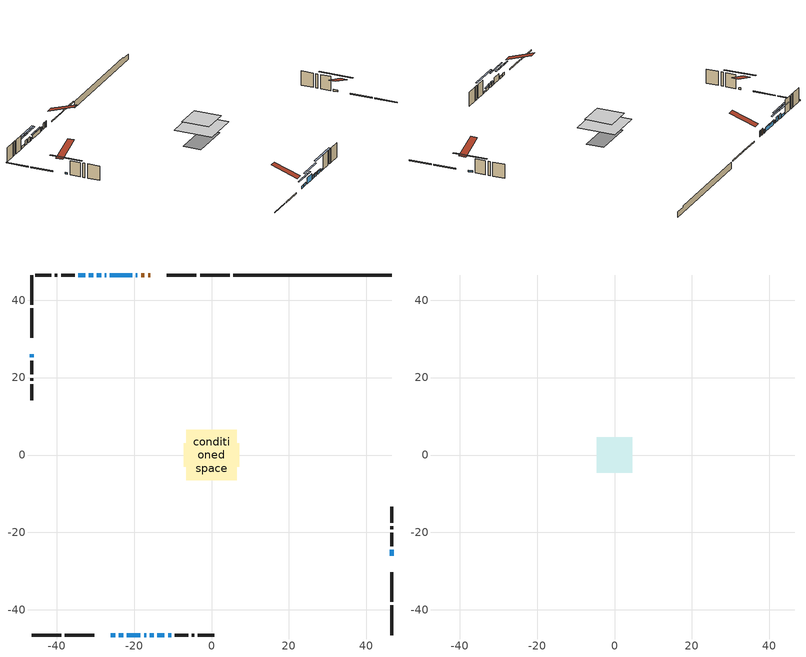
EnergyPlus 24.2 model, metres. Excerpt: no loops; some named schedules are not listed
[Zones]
conditioned space
 floor adiabatic (AdiabaticFloorConstruction): -6.51,-6.51 -6.51,6.51 6.51,6.51 6.51,-6.51 z2.75
 floor foundation (Slab1 construction): -7.22,-2.99 -7.22,2.99 7.22,2.99 7.22,-2.99 z-1.98
 wall outside (RimJoist1 construction): 4.71,46.49 -2.95,46.49 / -46.49,-46.49 -38.83,-46.49 / -46.49,46.49 -46.49,38.83 / 46.49,-46.49 46.49,-38.83 z0.31:0.61
 wall outside (RimJoist2 construction): -3.87,46.49 -11.53,46.49 / -37.9,-46.49 -30.24,-46.49 / -46.49,37.9 -46.49,30.24 / 46.49,-37.9 46.49,-30.24 z0.31:0.61
 wall outside (AdiabaticWallConstruction 1): -15.77,46.49 -16.4,46.49 / -17.33,46.49 -18.19,46.49 z0.31:2.34
 wall outside (AdiabaticWallConstruction): -19.12,46.49 -19.52,46.49 z0.31:1.53; -26,-46.49 -24.88,-46.49 / -23.95,-46.49 -22.84,-46.49 / -13.97,-46.49 -12.14,-46.49 z0.31:1.23; -21.91,-46.49 -18.35,-46.49 z0.31:2.39; -20.45,46.49 -26.25,46.49 z0.31:1.63; -27.17,46.49 -27.59,46.49 z0.31:1.2; -17.43,-46.49 -16.89,-46.49 / -15.96,-46.49 -14.9,-46.49 z0.31:1.38; 46.49,-26 46.49,-24.47 / -11.21,-46.49 -10.45,-46.49 / -46.49,26 -46.49,25.23 z0.31:0.87; -28.51,46.49 -29.63,46.49 / -30.56,46.49 -31.67,46.49 z0.31:1.94; -32.6,46.49 -34.43,46.49 z0.31:1.07
 wall outside (Wall1 construction): -35.36,46.49 -38.86,46.49 / -9.52,-46.49 -6.02,-46.49 / -46.49,24.31 -46.49,20.81 / 46.49,-23.54 46.49,-20.04 z0.31:5.19
 wall outside (Wall2 construction): -39.79,46.49 -40.46,46.49 / -5.09,-46.49 -4.42,-46.49 / -46.49,19.88 -46.49,19.2 / 46.49,-19.11 46.49,-18.44 z0.31:5.19
 wall outside (Wall3 construction): -41.39,46.49 -45.56,46.49 / -3.49,-46.49 0.68,-46.49 / -46.49,18.27 -46.49,14.11 / 46.49,-17.51 46.49,-13.35 z0.31:5.19
 wall foundation (FoundationWall1 construction): 5.64,46.49,-1.98 5.64,46.49,0.31 42.4,46.49,0.31 42.4,46.49,-0.11 46.49,46.49,-0.11 46.49,46.49,-1.98
 window (WindowConstruction 11): -19.12,46.49 -19.52,46.49 z0.31:1.53
 window (WindowConstruction 4): -26,-46.49 -24.88,-46.49 z0.31:1.22
 window (WindowConstruction 5): -23.95,-46.49 -22.84,-46.49 z0.31:1.22
 window (WindowConstruction 6): -21.91,-46.49 -18.35,-46.49 z0.31:2.39
 window (WindowConstruction 7): -20.45,46.49 -26.25,46.49 z0.31:1.63
 window (WindowConstruction): -27.18,46.49 -27.58,46.49 z0.31:1.2
 window (WindowConstruction 8): -17.43,-46.49 -16.89,-46.49 z0.31:1.38
 window (WindowConstruction 9): -15.96,-46.49 -14.9,-46.49 z0.31:1.38
 window (WindowConstruction 10): -13.97,-46.49 -12.14,-46.49 z0.31:1.22
 window (WindowConstruction 12): 46.49,-26 46.49,-24.47 z0.31:0.87
 window (WindowConstruction 13): -11.21,-46.49 -10.45,-46.49 z0.31:0.87
 window (WindowConstruction 14): -46.49,26 -46.49,25.23 z0.31:0.87
 window (WindowConstruction 1): -28.51,46.49 -29.63,46.49 z0.31:1.93
 window (WindowConstruction 2): -30.56,46.49 -31.67,46.49 z0.31:1.93
 window (WindowConstruction 3): -32.6,46.49 -34.43,46.49 z0.31:1.07
 door (Door): -15.78,46.49 -16.4,46.49 z0.31:2.34
 door (Door 1): -17.33,46.49 -18.19,46.49 z0.31:2.34
 ceiling adiabatic (AdiabaticFloorConstruction): 6.51,-6.51 6.51,6.51 -6.51,6.51 -6.51,-6.51 z2.75
attic - vented
 floor to conditioned space (Floor1 construction Reversed): -4.65,-4.65 -4.65,4.65 4.65,4.65 4.65,-4.65 z5.19
 roof outside (Roof1 construction): -14.85,46.49,5.19 -14.85,37.43,8.2 -12.46,37.43,8.2 -12.46,46.49,5.19; -26.93,-46.49,5.19 -26.93,-37.43,8.2 -29.31,-37.43,8.2 -29.31,-46.49,5.19; -46.49,26.93,5.19 -37.43,26.93,8.2 -37.43,29.31,8.2 -46.49,29.31,5.19; 46.49,-26.93,5.19 37.43,-26.93,8.2 37.43,-29.31,8.2 46.49,-29.31,5.19
shading: -22.24,-46.49 -28.64,-46.49 -28.64,-46.9 -22.24,-46.9 z3.86; -20.2,-46.49 -26.59,-46.49 -26.59,-46.9 -20.2,-46.9 z3.86; -15.71,-46.49 -24.55,-46.49 -24.55,-46.9 -15.71,-46.9 z5.03; -26.45,46.49 -20.25,46.49 -20.25,46.9 -26.45,46.9 z1.83; -30.22,46.49 -24.54,46.49 -24.54,46.9 -30.22,46.9 z3.84; -16.69,-46.49 -17.63,-46.49 -17.63,-46.9 -16.69,-46.9 z1.58; -14.7,-46.49 -16.16,-46.49 -16.16,-46.9 -14.7,-46.9 z1.58; -11.94,-46.49 -14.17,-46.49 -14.17,-46.9 -11.94,-46.9 z1.43; 46.49,-19.39 46.49,-31.08 46.9,-31.08 46.9,-19.39 z5.95; -5.37,-46.49 -16.29,-46.49 -16.29,-46.9 -5.37,-46.9 z5.95; -46.49,20.15 -46.49,31.08 -46.9,31.08 -46.9,20.15 z5.95; -32.27,46.49 -25.87,46.49 -25.87,46.9 -32.27,46.9 z4.57; -34.31,46.49 -27.92,46.49 -27.92,46.9 -34.31,46.9 z4.57; -37.07,46.49 -29.96,46.49 -29.96,46.9 -37.07,46.9 z3.71
[Building]
Building 1: Terrain=Suburbs
[Site:Location]
Toronto City Centre_ON: Latitude {deg}=43.63; Longitude {deg}=-79.39; Time Zone {hr}=-5; Elevation {m}=77; Keep Site Location Information=Yes
[Site:GroundTemperature:Shallow]
5.01852, 3.26908, 3.12898, 3.95918, 7.29196, 10.6092, 13.4851, 15.3069, 15.4617, 13.9799, 11.1774, 7.9619
[Site:WaterMainsTemperature]
Calculation Method=Schedule; Temperature Schedule=mains temperature schedule
[Material] Roughness=Rough; Thermal Absorptance=0.9
Name | Thickness {m} | Conductivity {W/m-K} | Density {kg/m3} | Specific Heat {J/kg-K} | Solar Absorptance | Visible Absorptance
asphalt or fiberglass shingles | 0.00635 | 0.162714 | 1121.4 | 1465.45 | 0.4 | 0.4
ceiling loosefill ins | 0.169333 | 0.0480833 | 16.02 | 1046.75 | 0.7 | 0.7
ceiling stud and cavity | 0.1397 | 0.244113 | 65.682 | 1177.47 | 0.7 | 0.7
concrete 4.0 in. | 0.1016 | 1.803125 | 2242.8 | 837.4 | 0.7 | 0.7
concrete 8.0 in. | 0.2032 | 1.803125 | 2242.8 | 837.4 | 0.7 | 0.7
door material | 0.04445 | 0.053851 | 512.64 | 1214.23 | 0.7 | 0.7
exterior vertical ins | 0.0457286 | 0.029427 | 32.04 | 1214.23 | 0.7 | 0.7
floor covering | 0.0127 | 0.0433444 | 54.468 | 1339.84 | 0.6 | 0.6
floor rigid ins; wall rigid ins | 0.512978 | 0.029427 | 32.04 | 1214.23 | 0.7 | 0.7
floor stud and cavity | 0.1397 | 1.75129 | 37.0049 | 1207.88 | 0.7 | 0.7
furniture material conditioned space 1 | 0.1524 | 0.115458 | 640.8 | 1214.23 | 0.6 | 0.6
gypsum board | 0.0127 | 0.160291 | 801 | 837.4 | 0.6 | 0.6
gypsum board 1 | 0.0127 | 0.160291 | 801 | 837.4 | 0.7 | 0.7
osb sheathing 0.5 in. | 0.0127 | 0.115458 | 512.64 | 1214.23 | 0.7 | 0.7
osb sheathing 0.75 in. | 0.01905 | 0.115458 | 512.64 | 1214.23 | 0.7 | 0.7
osb sheathing 2.0 in. | 0.0508 | 0.115458 | 512.64 | 1214.23 | 0.7 | 0.7
rim joist rigid ins | 0.051816 | 0.029427 | 32.04 | 1214.23 | 0.7 | 0.7
rim joist stud and cavity | 0.0508 | 0.0451784 | 125.044 | 1163.47 | 0.6 | 0.6
rim joist stud and cavity 1 | 0.0508 | 0.275866 | 125.044 | 1163.47 | 0.6 | 0.6
wall stud and cavity | 0.1397 | 0.0822159 | 139.0536 | 1170.24 | 0.7 | 0.7
wall stud and cavity 1 | 0.1397 | 0.0935595 | 139.0536 | 1170.24 | 0.7 | 0.7
wall stud and cavity 2 | 0.1397 | 0.0937807 | 139.0536 | 1170.24 | 0.7 | 0.7
wall stud and cavity 3 | 0.0889 | 0.380278 | 52.3479 | 1209.89 | 0.7 | 0.7
wall stud and cavity 4 | 0.0889 | 0.391764 | 83.0341 | 1211.67 | 0.7 | 0.7
wood siding | 0.0254 | 0.102417 | 544.68 | 1172.36 | 0.4 | 0.4
wood siding 1; wood siding 2; wood siding 3 | 0.0254 | 0.102417 | 544.68 | 1172.36 | 0.7 | 0.7
[WindowMaterial:SimpleGlazingSystem]
Name | U-Factor {W/m2-K} | Solar Heat Gain Coefficient
WindowMaterial | 3.13482 | 0.43
WindowMaterial 1 | 2.96903 | 0.62
WindowMaterial 10 | 2.96619 | 0.55
WindowMaterial 11 | 3.308 | 0.59
WindowMaterial 12 | 7.66871 | 0.67
WindowMaterial 2 | 3.01104 | 0.51
WindowMaterial 3 | 3.03092 | 0.49
WindowMaterial 4 | 2.986628 | 0.6
WindowMaterial 5 | 3.003662 | 0.49
WindowMaterial 6 | 4.21364 | 0.68
WindowMaterial 7 | 2.986628 | 0.55
WindowMaterial 8 | 2.98606 | 0.6
WindowMaterial 9 | 3.003662 | 0.5
[Construction]
AdiabaticFloorConstruction: floor stud and cavity, floor rigid ins, osb sheathing 0.75 in., floor covering
AdiabaticWallConstruction: wood siding 2, wall rigid ins, wall stud and cavity 3, gypsum board
AdiabaticWallConstruction 1: wood siding 3, wall rigid ins, wall stud and cavity 3, gypsum board
Door; Door 1: door material
Floor1 construction Reversed: gypsum board, ceiling stud and cavity, ceiling loosefill ins
FoundationWall1 construction: concrete 8.0 in., gypsum board 1
furniture construction conditioned space 1: furniture material conditioned space 1
PartitionWallConstruction: gypsum board, wall stud and cavity 4, gypsum board
RimJoist1 construction: wood siding 1, osb sheathing 2.0 in., rim joist stud and cavity
RimJoist2 construction: wood siding 1, rim joist rigid ins, osb sheathing 2.0 in., rim joist stud and cavity 1
Roof1 construction: asphalt or fiberglass shingles
Slab1 construction: concrete 4.0 in.
Wall1 construction: wood siding, osb sheathing 0.5 in., wall stud and cavity, gypsum board
Wall2 construction: wood siding, osb sheathing 0.5 in., wall stud and cavity 1, gypsum board
Wall3 construction: wood siding, osb sheathing 0.5 in., wall stud and cavity 2, gypsum board
WindowConstruction: WindowMaterial
WindowConstruction 1: WindowMaterial 1
WindowConstruction 10: WindowMaterial 10
WindowConstruction 11: WindowMaterial 11
WindowConstruction 12; WindowConstruction 13; WindowConstruction 14: WindowMaterial 12
WindowConstruction 2: WindowMaterial 2
WindowConstruction 3: WindowMaterial 3
WindowConstruction 4: WindowMaterial 4
WindowConstruction 5: WindowMaterial 5
WindowConstruction 6: WindowMaterial 6
WindowConstruction 7: WindowMaterial 7
WindowConstruction 8: WindowMaterial 8
WindowConstruction 9: WindowMaterial 9
[Zone] Multiplier=1; Part of Total Floor Area=Yes
Name | Volume {m3}
attic - vented | 42.3272
conditioned space | 611.4
[Space]
Name | Zone | Volume {m3}
attic - vented 1 | attic - vented | 42.3272
conditioned space 1 | conditioned space | 611.4
[ZoneInfiltration:EffectiveLeakageArea]
infil attic - vented 1: Zone or Space=attic - vented 1; Schedule=Always On Discrete; Effective Air Leakage Area {cm2}=3637.89; Stack Coefficient=0.000209855; Wind Coefficient=9.78768e-06
[ZoneMixing]
whole house fan mix: Zone or Space=attic - vented; Schedule=Always On Continuous; Design Flow Rate Calculation Method=Flow/Zone; Design Flow Rate {m3/s}=0; Source Zone or Space=conditioned space
[SurfaceProperty:ExposedFoundationPerimeter]
Slab1: Exposed Perimeter Calculation Method=TotalExposedPerimeter; Total Exposed Perimeter {m}=40.844
[InternalMass] Zone or ZoneList=conditioned space; Space or SpaceList=conditioned space 1
Name | Construction | Surface Area {m2}
furniture mass conditioned space 1 | furniture construction conditioned space 1 | 102.44
partition wall mass | PartitionWallConstruction | 256.1
[Lights]
interior lighting: Zone or ZoneList or Space or SpaceList=conditioned space 1; Schedule=interior lighting schedule; Design Level Calculation Method=LightingLevel; Lighting Level {W}=343.2; Return Air Fraction=0; Fraction Radiant=0.6; Fraction Visible=0.2; Fraction Replaceable=1
[People]
occupants: Zone or ZoneList or Space or SpaceList=conditioned space 1; Number of People Schedule=occupants schedule; Number of People Calculation Method=People; Number of People=3; Fraction Radiant=0.314171; Sensible Heat Fraction=0.56303; Activity Level Schedule=occupants activity schedule; Carbon Dioxide Generation Rate {m3/s-W}=0; Enable ASHRAE 55 Comfort Warnings=No; Mean Radiant Temperature Calculation Type=EnclosureAveraged
[ElectricEquipment] Zone or ZoneList or Space or SpaceList=conditioned space 1; Design Level Calculation Method=EquipmentLevel
Name | Schedule | Design Level {W} | Fraction Latent | Fraction Radiant | Fraction Lost
clothes dryer | clothes dryer schedule | 140.772 | 0.015 | 0.081 | 0.85
clothes washer | clothes washer schedule | 32.1985 | 0.03 | 0.162 | 0.7
cooking range | cooking range schedule | 215.147 | 0.08 | 0.432 | 0.2
dishwasher | dishwasher schedule | 66.8632 | 0.3 | 0.18 | 0.4
fridge | fridge schedule | 72.9452 | 0 | 0.6 | 0
mech vent house fan | mech vent house fan schedule | 0 | 0 | 0 | 1
mech vent house fan cfis | mech vent house fan cfis schedule | 0 | 0 | 0 | 0
mech vent range fan 0 | mech vent range fan 0 schedule | 57 | 0 | 0 | 1
misc plug loads | misc plug loads schedule | 494.7 | 0.045 | 0.513 | 0.1
whole house fan | Always On Discrete | 0 | 0 | 0 | 1
[OtherEquipment] Zone or ZoneList or Space or SpaceList=conditioned space 1; Design Level Calculation Method=EquipmentLevel
Name | Fuel Type | Schedule | Design Level {W} | Fraction Latent | Fraction Radiant | Fraction Lost
clothes dryer 1 | Electricity | clothes dryer schedule | 0 | 0.015 | 0.081 | 0.85
cooking range 1 | Electricity | cooking range schedule | 0 | 0.08 | 0.432 | 0.2
general water use latent | None | general water use schedule | 62.594 | 1 | 0 | 0
general water use sensible | None | general water use schedule | -61.6891 | 0 | 0.6 | 0
mech vent house fan latent load | None | Always On Discrete | 0 | 1 | 0 | 0
mech vent house fan sensible load | None | Always On Discrete | 0 | 0 | 0 | 0
water heater energy adjustment1 | NaturalGas | Always On Discrete | 0.01 | 0 | 0 | 1
[ZoneInfiltration:DesignFlowRate] Zone or ZoneList or Space or SpaceList=conditioned space 1; Schedule=Always On Discrete; Design Flow Rate Calculation Method=Flow/Zone; Design Flow Rate {m3/s}=0
infil flow; natural vent flow; whole house fan flow
[AvailabilityManager:Scheduled]
central ac and furnace airloop Availability Manager: Schedule=Always On Discrete
[Foundation:Kiva]
Foundation Kiva 1: Initial Indoor Air Temperature {C}=18; Wall Height Above Grade {m}=0.309982; Wall Depth Below Slab {m}=0.2032; Custom Block Material Name 1=exterior vertical ins; Custom Block Depth 1 {m}=2.28999; Custom Block X Position 1 {m}=0.2159; Custom Block Z Position 1 {m}=0
[Foundation:Kiva:Settings]
Soil Conductivity {W/m-K}=0.849921; Soil Density {kg/m3}=1842.3; Soil Specific Heat {J/kg-K}=418.7; Ground Solar Absorptivity=0.9; Ground Thermal Absorptivity=0.9; Ground Surface Roughness {m}=0.03; Far-Field Width {m}=40; Deep-Ground Boundary Condition=ZeroFlux; Deep-Ground Depth {m}=40; Minimum Cell Dimension {m}=0.2; Maximum Cell Growth Coefficient=3; Simulation Timestep=Timestep
[Exterior:Lights]
exterior lighting: Schedule=exterior lighting schedule; Design Level {W}=75.6
[EnergyManagementSystem:GlobalVariable]
central_ac_and_furnace_airloop_Fan_RTF
infil_program_Qfan
infil_program_Qinf
natural_vent_program_Qnv
natural_vent_program_Qwhf
[EnergyManagementSystem:Sensor]
Name | Output:Variable or Output:Meter Index Key | Output:Variable or Output:Meter
airflow_gain | infil flow | Infiltration Sensible Heat Gain Energy
airflow_gain_1 | natural vent flow | Infiltration Sensible Heat Gain Energy
airflow_gain_2 | whole house fan flow | Infiltration Sensible Heat Gain Energy
airflow_loss | infil flow | Infiltration Sensible Heat Loss Energy
airflow_loss_1 | natural vent flow | Infiltration Sensible Heat Loss Energy
airflow_loss_2 | whole house fan flow | Infiltration Sensible Heat Loss Energy
clg_load_cond |  | Cooling:EnergyTransfer:Zone:CONDITIONED SPACE
clg_sp_s; clg_sp_s_1 | cooling setpoint | Schedule Value
clothes_dryer_exhaust_0_sch_s | clothes dryer exhaust 0 schedule | Schedule Value
cool_season | cooling season schedule | Schedule Value
htg_load_cond |  | Heating:EnergyTransfer:Zone:CONDITIONED SPACE
htg_sp_s; htg_sp_s_1 | heating setpoint | Schedule Value
ig_ee_conv | clothes dryer | Electric Equipment Convective Heating Energy
ig_ee_conv_2 | cooking range | Electric Equipment Convective Heating Energy
ig_ee_conv_4 | fridge | Electric Equipment Convective Heating Energy
ig_ee_conv_5 | misc plug loads | Electric Equipment Convective Heating Energy
ig_ee_conv_6 | whole house fan | Electric Equipment Convective Heating Energy
ig_ee_rad | clothes dryer | Electric Equipment Radiant Heating Energy
ig_ee_rad_2 | cooking range | Electric Equipment Radiant Heating Energy
ig_ee_rad_4 | fridge | Electric Equipment Radiant Heating Energy
ig_ee_rad_5 | misc plug loads | Electric Equipment Radiant Heating Energy
ig_ee_rad_6 | whole house fan | Electric Equipment Radiant Heating Energy
ig_lgt_conv | interior lighting | Lights Convective Heating Energy
ig_lgt_rad | interior lighting | Lights Radiant Heating Energy
ig_lgt_vis | interior lighting | Lights Visible Radiation Heating Energy
ig_oe_conv | clothes dryer 1 | Other Equipment Convective Heating Energy
ig_oe_conv_1 | cooking range 1 | Other Equipment Convective Heating Energy
ig_oe_conv_2 | general water use latent | Other Equipment Convective Heating Energy
ig_oe_conv_3 | general water use sensible | Other Equipment Convective Heating Energy
ig_oe_conv_4 | water heater energy adjustment1 | Other Equipment Convective Heating Energy
ig_oe_rad | clothes dryer 1 | Other Equipment Radiant Heating Energy
ig_oe_rad_1 | cooking range 1 | Other Equipment Radiant Heating Energy
ig_oe_rad_2 | general water use latent | Other Equipment Radiant Heating Energy
ig_oe_rad_3 | general water use sensible | Other Equipment Radiant Heating Energy
ig_oe_rad_4 | water heater energy adjustment1 | Other Equipment Radiant Heating Energy
ig_ppl_conv | occupants | People Convective Heating Energy
ig_ppl_rad | occupants | People Radiant Heating Energy
im_conv | furniture mass conditioned space 1 | Surface Inside Face Convection Heat Gain Energy
im_conv_1 | partition wall mass | Surface Inside Face Convection Heat Gain Energy
im_ig | furniture mass conditioned space 1 | Surface Inside Face Internal Gains Radiation Heat Gain Energy
im_ig_1 | partition wall mass | Surface Inside Face Internal Gains Radiation Heat Gain Energy
im_lgt | furniture mass conditioned space 1 | Surface Inside Face Lights Radiation Heat Gain Energy
im_lgt_1 | partition wall mass | Surface Inside Face Lights Radiation Heat Gain Energy
im_sol | furniture mass conditioned space 1 | Surface Inside Face Solar Radiation Heat Gain Energy
im_sol_1 | partition wall mass | Surface Inside Face Solar Radiation Heat Gain Energy
im_surf | furniture mass conditioned space 1 | Surface Inside Face Net Surface Thermal Radiation Heat Gain Energy
im_surf_1 | partition wall mass | Surface Inside Face Net Surface Thermal Radiation Heat Gain Energy
mech_vent_range_fan_0_sch_s | mech vent range fan 0 schedule | Schedule Value
mv_conv | mech vent house fan | Electric Equipment Convective Heating Energy
mv_conv_1 | mech vent house fan cfis | Electric Equipment Convective Heating Energy
mv_conv_2 | mech vent range fan 0 | Electric Equipment Convective Heating Energy
mv_conv_3 | mech vent house fan latent load | Other Equipment Convective Heating Energy
mv_conv_4 | mech vent house fan sensible load | Other Equipment Convective Heating Energy
mv_rad | mech vent house fan | Electric Equipment Radiant Heating Energy
mv_rad_1 | mech vent house fan cfis | Electric Equipment Radiant Heating Energy
mv_rad_2 | mech vent range fan 0 | Electric Equipment Radiant Heating Energy
mv_rad_3 | mech vent house fan latent load | Other Equipment Radiant Heating Energy
mv_rad_4 | mech vent house fan sensible load | Other Equipment Radiant Heating Energy
natural_vent_s | natural vent schedule | Schedule Value
out_pb_s |  | Site Outdoor Air Barometric Pressure
out_wt_s |  | Site Outdoor Air Humidity Ratio
site_vw_s |  | Site Wind Speed
ss_back_out | Window1 | Surface Window Shortwave from Zone Back Out Window Heat Transfer Rate
ss_back_out_1 | Window10 | Surface Window Shortwave from Zone Back Out Window Heat Transfer Rate
ss_back_out_10 | Window29 | Surface Window Shortwave from Zone Back Out Window Heat Transfer Rate
ss_back_out_11 | Window30 | Surface Window Shortwave from Zone Back Out Window Heat Transfer Rate
ss_back_out_12 | Window4 | Surface Window Shortwave from Zone Back Out Window Heat Transfer Rate
ss_back_out_13 | Window6 | Surface Window Shortwave from Zone Back Out Window Heat Transfer Rate
ss_back_out_14 | Window8 | Surface Window Shortwave from Zone Back Out Window Heat Transfer Rate
ss_back_out_2 | Window12 | Surface Window Shortwave from Zone Back Out Window Heat Transfer Rate
ss_back_out_3 | Window14 | Surface Window Shortwave from Zone Back Out Window Heat Transfer Rate
ss_back_out_4 | Window16 | Surface Window Shortwave from Zone Back Out Window Heat Transfer Rate
ss_back_out_5 | Window2 | Surface Window Shortwave from Zone Back Out Window Heat Transfer Rate
ss_back_out_6 | Window22 | Surface Window Shortwave from Zone Back Out Window Heat Transfer Rate
ss_back_out_7 | Window23 | Surface Window Shortwave from Zone Back Out Window Heat Transfer Rate
ss_back_out_8 | Window25 | Surface Window Shortwave from Zone Back Out Window Heat Transfer Rate
ss_back_out_9 | Window27 | Surface Window Shortwave from Zone Back Out Window Heat Transfer Rate
ss_conv | Door1 | Surface Inside Face Convection Heat Gain Energy
ss_conv_1 | Door2 | Surface Inside Face Convection Heat Gain Energy
ss_conv_10 | Window25 | Surface Inside Face Convection Heat Gain Energy
ss_conv_11 | Window27 | Surface Inside Face Convection Heat Gain Energy
ss_conv_12 | Window29 | Surface Inside Face Convection Heat Gain Energy
ss_conv_13 | Window30 | Surface Inside Face Convection Heat Gain Energy
ss_conv_14 | Window4 | Surface Inside Face Convection Heat Gain Energy
ss_conv_15 | Window6 | Surface Inside Face Convection Heat Gain Energy
ss_conv_16 | Window8 | Surface Inside Face Convection Heat Gain Energy
ss_conv_2 | Window1 | Surface Inside Face Convection Heat Gain Energy
ss_conv_3 | Window10 | Surface Inside Face Convection Heat Gain Energy
ss_conv_4 | Window12 | Surface Inside Face Convection Heat Gain Energy
ss_conv_5 | Window14 | Surface Inside Face Convection Heat Gain Energy
ss_conv_6 | Window16 | Surface Inside Face Convection Heat Gain Energy
ss_conv_7 | Window2 | Surface Inside Face Convection Heat Gain Energy
ss_conv_8 | Window22 | Surface Inside Face Convection Heat Gain Energy
ss_conv_9 | Window23 | Surface Inside Face Convection Heat Gain Energy
ss_ig | Door1 | Surface Inside Face Internal Gains Radiation Heat Gain Energy
ss_ig_1 | Door2 | Surface Inside Face Internal Gains Radiation Heat Gain Energy
ss_ig_10 | Window25 | Surface Inside Face Internal Gains Radiation Heat Gain Energy
ss_ig_11 | Window27 | Surface Inside Face Internal Gains Radiation Heat Gain Energy
ss_ig_12 | Window29 | Surface Inside Face Internal Gains Radiation Heat Gain Energy
ss_ig_13 | Window30 | Surface Inside Face Internal Gains Radiation Heat Gain Energy
ss_ig_14 | Window4 | Surface Inside Face Internal Gains Radiation Heat Gain Energy
ss_ig_15 | Window6 | Surface Inside Face Internal Gains Radiation Heat Gain Energy
ss_ig_16 | Window8 | Surface Inside Face Internal Gains Radiation Heat Gain Energy
ss_ig_2 | Window1 | Surface Inside Face Internal Gains Radiation Heat Gain Energy
ss_ig_3 | Window10 | Surface Inside Face Internal Gains Radiation Heat Gain Energy
ss_ig_4 | Window12 | Surface Inside Face Internal Gains Radiation Heat Gain Energy
ss_ig_5 | Window14 | Surface Inside Face Internal Gains Radiation Heat Gain Energy
ss_ig_6 | Window16 | Surface Inside Face Internal Gains Radiation Heat Gain Energy
ss_ig_7 | Window2 | Surface Inside Face Internal Gains Radiation Heat Gain Energy
ss_ig_8 | Window22 | Surface Inside Face Internal Gains Radiation Heat Gain Energy
ss_ig_9 | Window23 | Surface Inside Face Internal Gains Radiation Heat Gain Energy
ss_lgt | Door1 | Surface Inside Face Lights Radiation Heat Gain Energy
ss_lgt_1 | Door2 | Surface Inside Face Lights Radiation Heat Gain Energy
ss_sol | Door1 | Surface Inside Face Solar Radiation Heat Gain Energy
ss_sol_1 | Door2 | Surface Inside Face Solar Radiation Heat Gain Energy
ss_surf | Door1 | Surface Inside Face Net Surface Thermal Radiation Heat Gain Energy
ss_surf_1 | Door2 | Surface Inside Face Net Surface Thermal Radiation Heat Gain Energy
ss_surf_10 | Window25 | Surface Inside Face Net Surface Thermal Radiation Heat Gain Energy
ss_surf_11 | Window27 | Surface Inside Face Net Surface Thermal Radiation Heat Gain Energy
ss_surf_12 | Window29 | Surface Inside Face Net Surface Thermal Radiation Heat Gain Energy
ss_surf_13 | Window30 | Surface Inside Face Net Surface Thermal Radiation Heat Gain Energy
ss_surf_14 | Window4 | Surface Inside Face Net Surface Thermal Radiation Heat Gain Energy
ss_surf_15 | Window6 | Surface Inside Face Net Surface Thermal Radiation Heat Gain Energy
ss_surf_16 | Window8 | Surface Inside Face Net Surface Thermal Radiation Heat Gain Energy
ss_surf_2 | Window1 | Surface Inside Face Net Surface Thermal Radiation Heat Gain Energy
ss_surf_3 | Window10 | Surface Inside Face Net Surface Thermal Radiation Heat Gain Energy
ss_surf_4 | Window12 | Surface Inside Face Net Surface Thermal Radiation Heat Gain Energy
ss_surf_5 | Window14 | Surface Inside Face Net Surface Thermal Radiation Heat Gain Energy
ss_surf_6 | Window16 | Surface Inside Face Net Surface Thermal Radiation Heat Gain Energy
ss_surf_7 | Window2 | Surface Inside Face Net Surface Thermal Radiation Heat Gain Energy
ss_surf_8 | Window22 | Surface Inside Face Net Surface Thermal Radiation Heat Gain Energy
ss_surf_9 | Window23 | Surface Inside Face Net Surface Thermal Radiation Heat Gain Energy
